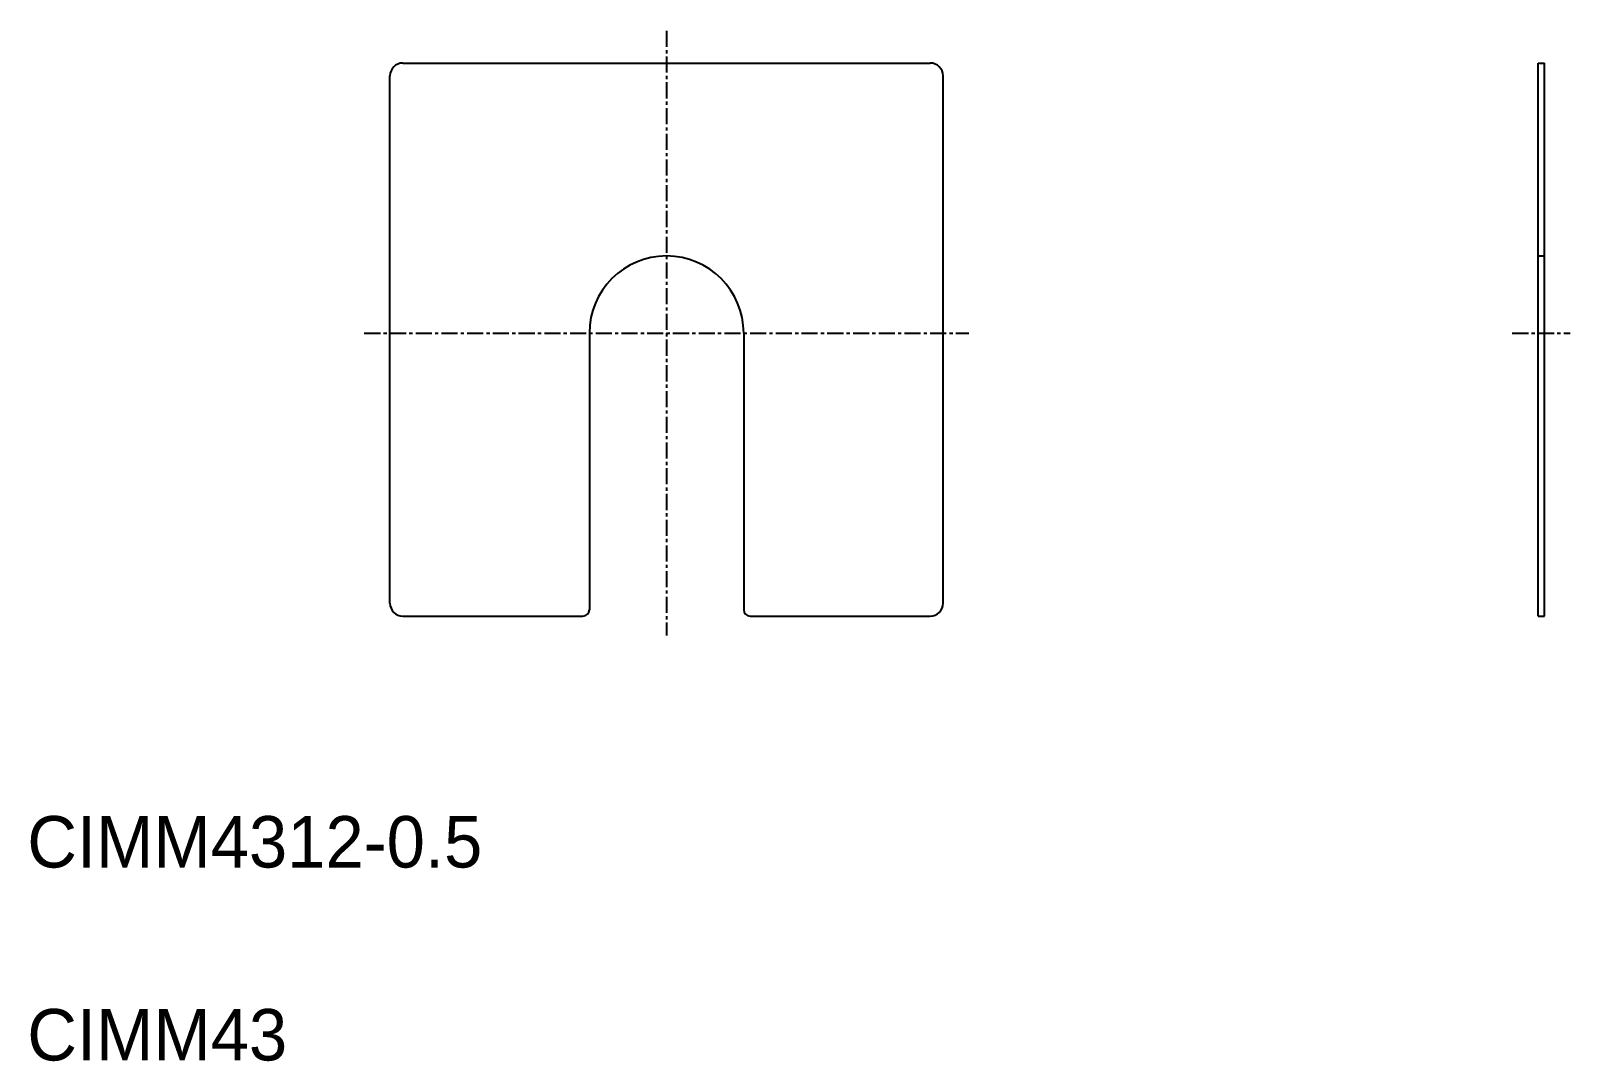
# Model space of a CAD drawing. Extents: x 10 to 130, y 10 to 90.
import ezdxf

# ---------------------------------------------------------------- set-up
doc = ezdxf.new("R2010")
doc.units = 0
doc.linetypes.add('CENTER', pattern=[2, 1.25, -0.25, 0.25, -0.25])
doc.linetypes.add('DASHED', pattern=[0.75, 0.5, -0.25])
doc.layers.get('0').update_dxf_attribs({"linetype": 'CONTINUOUS'})
doc.layers.add('CENTER', color=1, linetype='CENTER')

msp = doc.modelspace()

# ---------------------------------------------------------------- linework, layer by layer
at = {"color": 7, "linetype": 'CONTINUOUS'}
for p, q in [((39.2, 87.54), (80.2, 87.54)), ((127.46, 44.54), (127.46, 87.54)), ((127.46, 87.54), (127.96, 87.54)), ((127.96, 44.54), (127.96, 87.54)), ((38.2, 45.54), (38.2, 86.54)), ((81.2, 45.54), (81.2, 86.54)), ((53.7, 66.54), (53.7, 45.04)), ((65.7, 66.54), (65.7, 45.04)), ((39.2, 44.54), (53.2, 44.54)), ((66.2, 44.54), (80.2, 44.54)), ((127.46, 44.54), (127.96, 44.54))]:
    msp.add_line(p, q, dxfattribs=at)
at = {"color": 3, "linetype": 'DASHED'}
msp.add_line((127.46, 72.54), (127.96, 72.54), dxfattribs=at)
for p, q in [((127.96, 66.04), (127.96, 66.04)), ((127.96, 55.29), (127.96, 55.29))]:
    msp.add_line(p, q)
at = {"color": 7, "linetype": 'CONTINUOUS'}
for centre, radius, start, end in [((39.2, 86.54), 1, 90, 180), ((80.2, 86.54), 1, 360, 90), ((59.7, 66.54), 6, 0, 180), ((39.2, 45.54), 1, 180, 270), ((80.2, 45.54), 1, 270, 360), ((53.2, 45.04), 0.5, 270, 0), ((66.2, 45.04), 0.5, 180, 270)]:
    msp.add_arc(centre, radius, start, end, dxfattribs=at)
at = {"layer": 'CENTER', "color": 1, "linetype": 'CENTER'}
for p, q in [((59.7, 90.04), (59.7, 43.04)), ((36.2, 66.54), (83.2, 66.54)), ((125.46, 66.54), (129.96, 66.54))]:
    msp.add_line(p, q, dxfattribs=at)

# ---------------------------------------------------------------- texts
at = {"color": 7, "linetype": 'CONTINUOUS'}
for s, p in [('CIMM4312-0.5', (10, 25)), ('CIMM43', (10, 10))]:
    msp.add_text(s, height=4, dxfattribs=at).set_placement(p)

doc.saveas('drawing.dxf')
